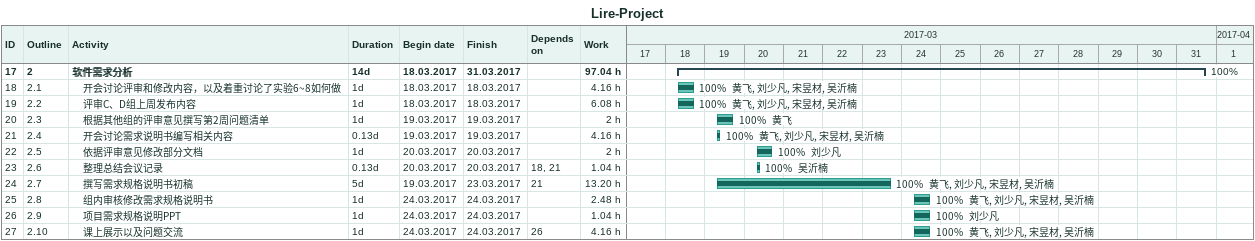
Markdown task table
Lire-Project

| ID | WBS | Task | Duration | Start | Finish | Predecessors | Resources | % complete | Work (h) |
|---|---|---|---|---|---|---|---|---|---|
| 17 | 2 | **软件需求分析** | 14d | 2017-03-18 | 2017-03-31 |  |  | 100 | 97.04 |
| 18 | 2.1 | 开会讨论评审和修改内容，以及着重讨论了实验6~8如何做 | 1d | 2017-03-18 | 2017-03-18 |  | 黄飞, 刘少凡, 宋昱材, 吴沂楠 | 100 | 4.16 |
| 19 | 2.2 | 评审C、D组上周发布内容 | 1d | 2017-03-18 | 2017-03-18 |  | 黄飞, 刘少凡, 宋昱材, 吴沂楠 | 100 | 6.08 |
| 20 | 2.3 | 根据其他组的评审意见撰写第2周问题清单 | 1d | 2017-03-19 | 2017-03-19 |  | 黄飞 | 100 | 2 |
| 21 | 2.4 | 开会讨论需求说明书编写相关内容 | 0.13d | 2017-03-19 | 2017-03-19 |  | 黄飞, 刘少凡, 宋昱材, 吴沂楠 | 100 | 4.16 |
| 22 | 2.5 | 依据评审意见修改部分文档 | 1d | 2017-03-20 | 2017-03-20 |  | 刘少凡 | 100 | 2 |
| 23 | 2.6 | 整理总结会议记录 | 0.13d | 2017-03-20 | 2017-03-20 | 18, 21 | 吴沂楠 | 100 | 1.04 |
| 24 | 2.7 | 撰写需求规格说明书初稿 | 5d | 2017-03-19 | 2017-03-23 | 21 | 黄飞, 刘少凡, 宋昱材, 吴沂楠 | 100 | 13.20 |
| 25 | 2.8 | 组内审核修改需求规格说明书 | 1d | 2017-03-24 | 2017-03-24 |  | 黄飞, 刘少凡, 宋昱材, 吴沂楠 | 100 | 2.48 |
| 26 | 2.9 | 项目需求规格说明PPT | 1d | 2017-03-24 | 2017-03-24 |  | 刘少凡 | 100 | 1.04 |
| 27 | 2.10 | 课上展示以及问题交流 | 1d | 2017-03-24 | 2017-03-24 | 26 | 黄飞, 刘少凡, 宋昱材, 吴沂楠 | 100 | 4.16 |
